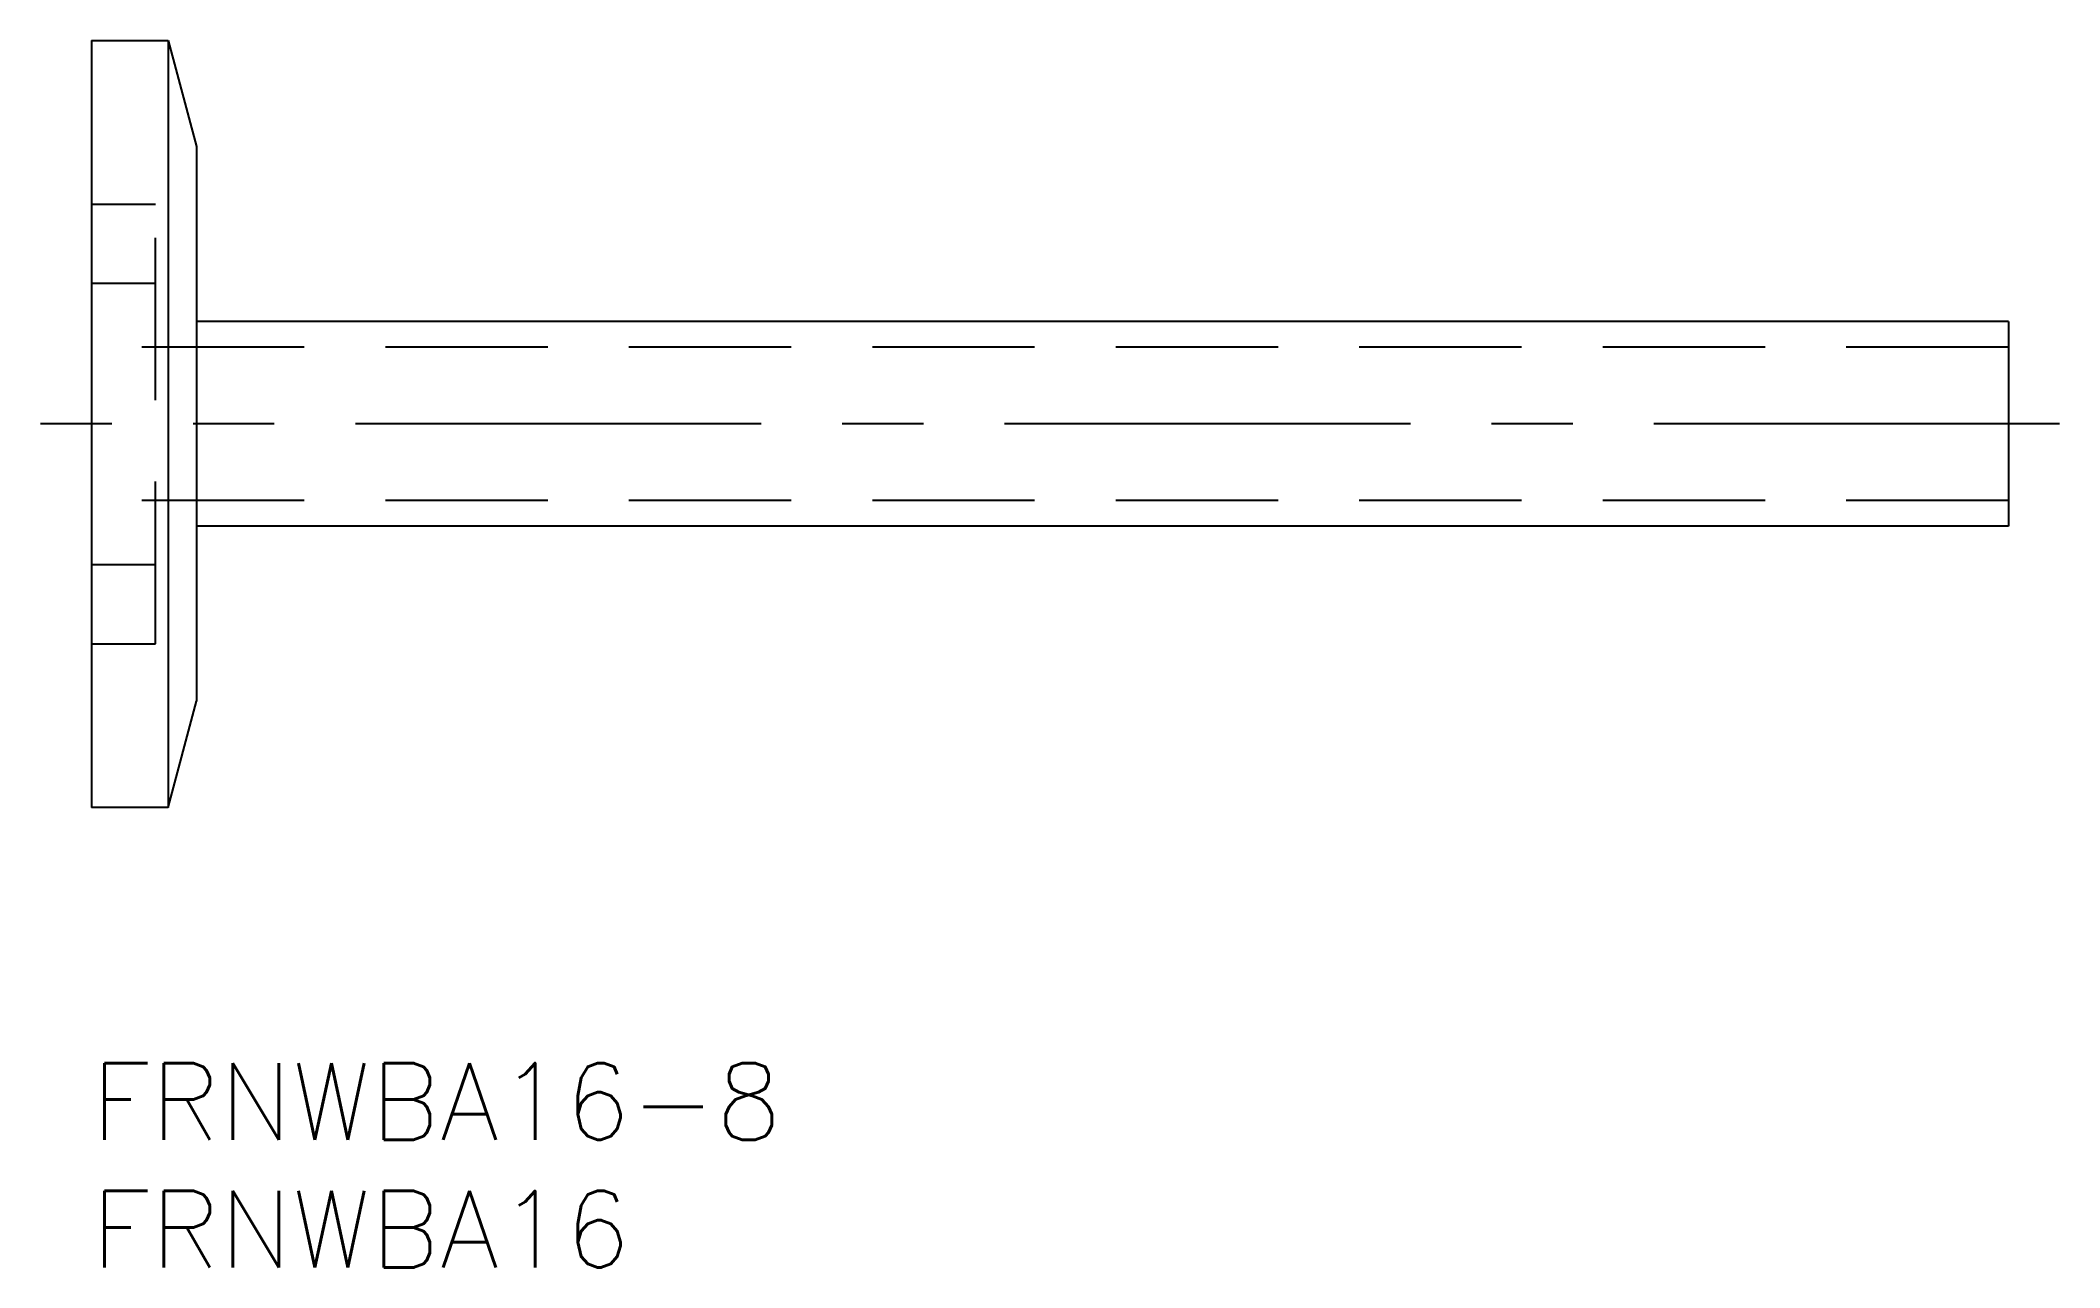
# Model space of a CAD drawing. Extents: x -2 to 77, y -8 to 40.
import ezdxf

# ---------------------------------------------------------------- set-up
doc = ezdxf.new("R2010")
doc.units = 0
doc.header["$LTSCALE"] = 0.5
doc.linetypes.add('CENTER', pattern=[50.8, 31.75, -6.35, 6.35, -6.35])
doc.linetypes.add('DASHED', pattern=[19.05, 12.7, -6.35])
for name, color, linetype in [('MSM_CENTER', 1, 'CENTER'), ('MSM_CONTINUOUS', 7, 'CONTINUOUS'), ('MSM_DASHED', 4, 'DASHED'), ('MSM_PART_NUMBER', 7, 'CONTINUOUS')]:
    doc.layers.add(name, color=color, linetype=linetype)
doc.styles.get("Standard").update_dxf_attribs({"font": 'txt.shx', "height": 3, "bigfont": 'bigfont.shx'})

# ---------------------------------------------------------------- blocks, each defined once
blk = doc.blocks.new('*U4')
at = {"layer": 'MSM_PART_NUMBER'}
blk.add_text('FRNWBA16-8', height=3, dxfattribs=at).set_placement((0, -3))
blk = doc.blocks.new('*U5')
at = {"layer": 'MSM_PART_NUMBER'}
blk.add_text('FRNWBA16', height=3, dxfattribs=at).set_placement((0, -8))

msp = doc.modelspace()

# ---------------------------------------------------------------- linework, layer by layer
at = {"layer": 'MSM_CENTER'}
msp.add_line((77, 25), (-2, 25), dxfattribs=at)
at = {"layer": 'MSM_CONTINUOUS'}
for p, q in [((0, 40), (0, 10)), ((0, 40), (3, 40)), ((3, 40), (3, 10)), ((3, 40), (4.112, 35.85)), ((4.112, 35.85), (4.112, 14.15)), ((75, 29), (4.112, 29)), ((75, 29), (75, 21)), ((75, 21), (4.112, 21)), ((3, 10), (4.112, 14.15)), ((3, 10), (0, 10))]:
    msp.add_line(p, q, dxfattribs=at)
at = {"layer": 'MSM_DASHED'}
for p, q in [((0, 33.6), (2.5, 33.6)), ((2.5, 16.4), (2.5, 33.6)), ((0, 30.5), (2.5, 30.5)), ((75, 28), (0, 28)), ((75, 22), (0, 22)), ((0, 19.5), (2.5, 19.5)), ((0, 16.4), (2.5, 16.4))]:
    msp.add_line(p, q, dxfattribs=at)

# ---------------------------------------------------------------- block references
at = {"layer": 'MSM_CONTINUOUS'}
for name in ['*U4', '*U5']:
    msp.add_blockref(name, (0, 0), dxfattribs=at)

doc.saveas('drawing.dxf')
